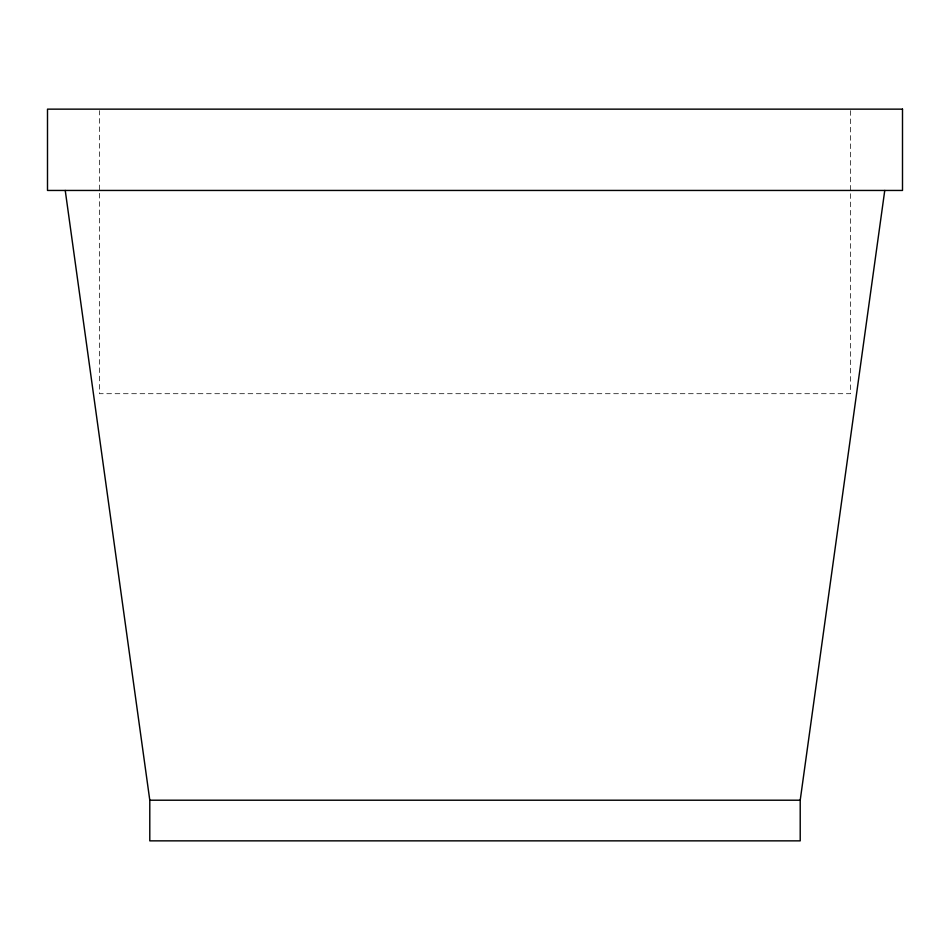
<?xml version="1.0" encoding="UTF-8"?>
<svg xmlns="http://www.w3.org/2000/svg" width="950" height="950" viewBox="0 0 950 950"><rect width="100%" height="100%" fill="white"/><g stroke="black" fill="none" stroke-linecap="round" stroke-linejoin="round"><path stroke-width="0.71" stroke-dasharray="4.75 3.56" d="M850.582 110.627L850.582 393.704L99.418 393.704L99.418 110.627"/><path stroke-width="1.43" d="M65.241 190.451L149.791 800.209L149.791 840.857L800.209 840.857L800.209 800.209L884.759 190.451M149.791 800.209L800.209 800.209M902.5 109.143L47.5 109.143L47.5 190.451L902.5 190.451L902.5 109.143"/></g></svg>
